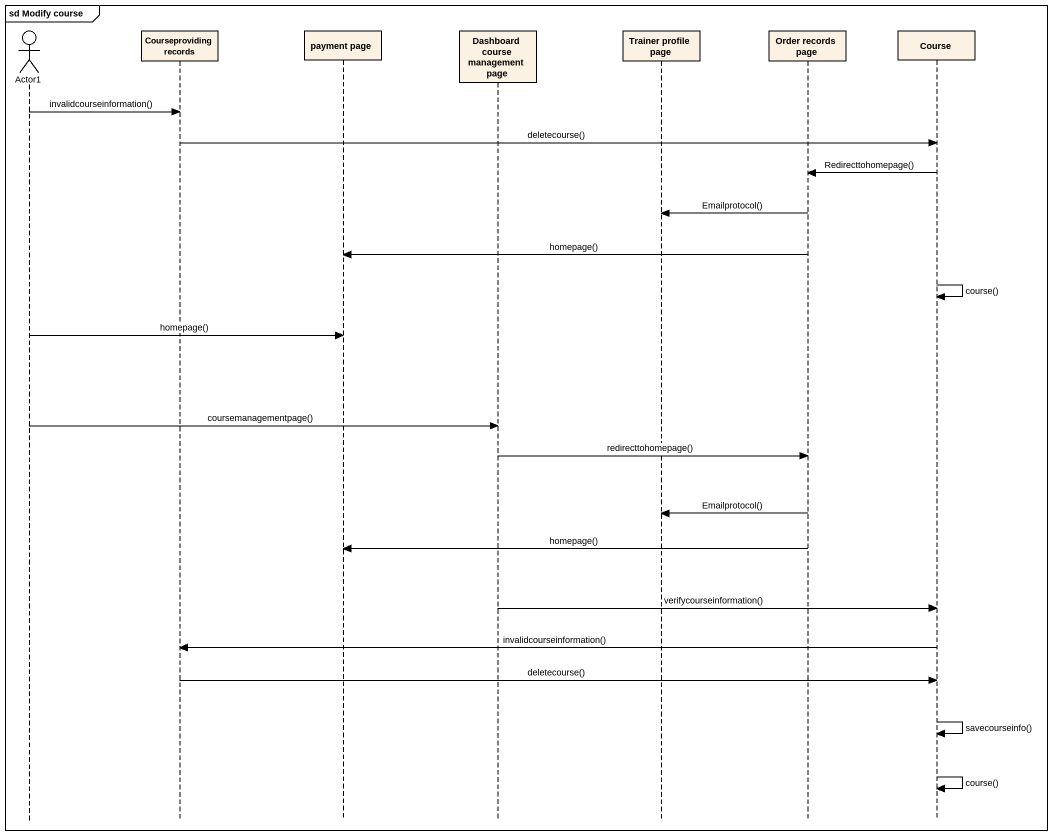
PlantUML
@startuml
mainframe sd Modify course
hide footbox
actor Actor1
participant "Courseproviding records" as Courseproviding_records
participant "payment page" as payment_page
participant "Dashboard course management page" as Dashboard_course_management
participant "Trainer profile page" as Trainer_profile_page
participant "Order records page" as Order_records_page
participant Course

Actor1 -> Courseproviding_records : invalidcourseinformation()
Courseproviding_records -> Course : deletecourse()
Course -> Order_records_page : Redirecttohomepage()
Order_records_page -> Trainer_profile_page : Emailprotocol()
Order_records_page -> payment_page : homepage()
Course -> Course : course()
Actor1 -> payment_page : homepage()
Actor1 -> Dashboard_course_management : coursemanagementpage()
Dashboard_course_management -> Order_records_page : redirecttohomepage()
Order_records_page -> Trainer_profile_page : Emailprotocol()
Order_records_page -> payment_page : homepage()
Dashboard_course_management -> Course : verifycourseinformation()
Course -> Courseproviding_records : invalidcourseinformation()
Courseproviding_records -> Course : deletecourse()
Course -> Course : savecourseinfo()
Course -> Course : course()
@enduml
